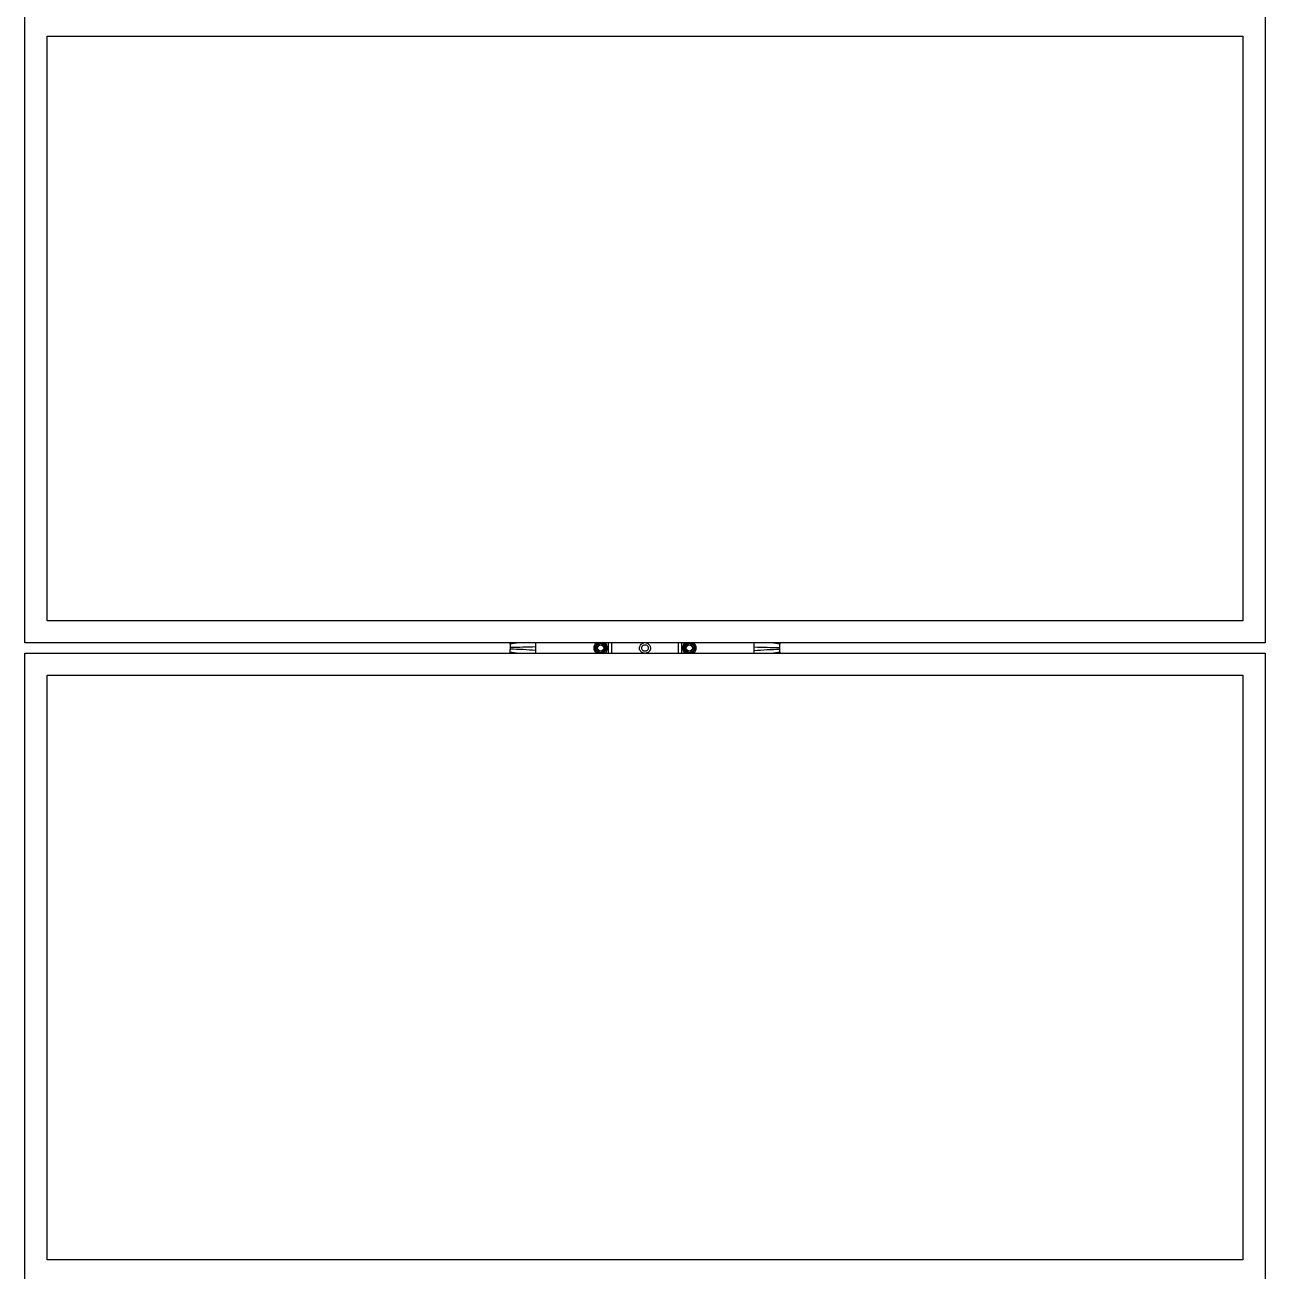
# Model space of a CAD drawing. Header units: feet. Extents: x -21 to 5170, y -254 to 1413.
# Drawn here: x 2285.3 to 2374.9, y 108.9 to 198.8 of the extents above; entities that cross this region are included whole.
import ezdxf

# ---------------------------------------------------------------- set-up
doc = ezdxf.new("R2010")
doc.units = ezdxf.units.FT
doc.header["$MEASUREMENT"] = 0
doc.layers.add('E-ARRY-TABL', color=9, linetype='Continuous')

msp = doc.modelspace()

# ---------------------------------------------------------------- linework, layer by layer
at = {"layer": 'E-ARRY-TABL'}
for p, q in [((2285.32588, 154.20747), (2285.32588, 199.61826)), ((2374.86571, 199.61826), (2374.86571, 154.20747)), ((2286.92808, 155.80967), (2286.92808, 198.01607)), ((2286.92808, 198.01607), (2373.26351, 198.01607)), ((2373.26351, 198.01607), (2373.26351, 155.80967)), ((2373.26351, 155.80967), (2286.92808, 155.80967)), ((2374.86571, 154.20747), (2285.32588, 154.20747)), ((2320.95496, 154.20747), (2320.36818, 154.12784)), ((2327.22544, 154.1995), (2327.21668, 154.20747)), ((2333.12166, 154.20747), (2333.09337, 154.19227)), ((2333.2597, 154.20872), (2333.12904, 154.13173)), ((2333.63185, 154.2017), (2333.62546, 154.20747)), ((2339.82341, 154.12784), (2339.23663, 154.20747)), ((2285.32588, 108.06425), (2285.32588, 153.47504)), ((2285.32588, 153.47504), (2374.86571, 153.47504)), ((2320.36818, 153.55467), (2320.95423, 153.47504)), ((2326.55737, 153.48301), (2326.56613, 153.47504)), ((2326.93206, 153.47504), (2327.06063, 153.54965)), ((2327.06994, 153.47504), (2327.0959, 153.48888)), ((2332.96853, 153.48081), (2332.97491, 153.47504)), ((2339.23736, 153.47504), (2339.82341, 153.55467)), ((2374.86571, 153.47504), (2374.86571, 108.06425)), ((2286.92808, 109.66644), (2286.92808, 151.87284)), ((2286.92808, 151.87284), (2373.26351, 151.87284)), ((2373.26351, 151.87284), (2373.26351, 109.66644)), ((2373.26351, 109.66644), (2286.92808, 109.66644))]:
    msp.add_line(p, q, dxfattribs=at)
for centre, radius in [((2326.89141, 153.84126), 0.33715), ((2326.89141, 153.84126), 0.24051), ((2326.89141, 153.84126), 0.22889), ((2333.30019, 153.84126), 0.33715), ((2333.30019, 153.84126), 0.24051), ((2333.30019, 153.84126), 0.22889)]:
    msp.add_circle(centre, radius, dxfattribs=at)
for centre, radius, start, end in [((2326.89141, 153.84126), 0.48981, 131.6116092, 227.0024407), ((2326.89141, 153.84126), 0.40742, 115.9892336, 244.0107664), ((2326.89141, 153.84126), 0.40742, 300.1274387, 64.0107664), ((2326.89141, 153.84126), 0.48981, 311.6116092, 47.0024032), ((2333.30019, 153.84126), 0.48981, 131.6116092, 227.3815096), ((2333.30019, 153.84126), 0.40742, 120.5065041, 244.0107664), ((2333.30019, 153.84126), 0.40742, 295.9892336, 64.0107664), ((2333.30019, 153.84126), 0.48981, 311.6116092, 47.3814721)]:
    msp.add_arc(centre, radius, start, end, dxfattribs=at)
for points, knots in [([(2320.36818, 154.12784), (2320.36818, 154.14156), (2320.36818, 154.15811), (2320.36818, 154.20027), (2320.36818, 154.20747)], [0, 0, 0, 0, 0.82924583, 1, 1, 1, 1]), ([(2320.36818, 154.12784), (2320.36818, 154.1228), (2320.36818, 154.09329), (2320.36818, 154.06679), (2320.36818, 154.0211), (2320.36818, 153.97918), (2320.36818, 153.92796), (2320.36818, 153.89019), (2320.36818, 153.87106)], [0, 0, 0, 0, 0.10440808, 0.6100925, 0.71322901, 0.81638141, 0.90695804, 1, 1, 1, 1]), ([(2322.20591, 153.91969), (2321.89974, 153.90896), (2321.28746, 153.88749), (2320.67459, 153.87653), (2320.36818, 153.87106)], [0, 0, 0, 0, 0.5000369, 1, 1, 1, 1]), ([(2320.36818, 153.87106), (2320.36818, 153.86783), (2320.36818, 153.86328), (2320.36818, 153.85606), (2320.36818, 153.85159), (2320.36818, 153.84797), (2320.36818, 153.84652), (2320.36818, 153.84362), (2320.36818, 153.83885), (2320.36818, 153.83221), (2320.36818, 153.82364), (2320.36818, 153.81007), (2320.36818, 153.78955), (2320.36818, 153.77273), (2320.36818, 153.76302)], [0, 0, 0, 0, 0.08879268, 0.12526657, 0.19819658, 0.21143495, 0.2246733, 0.23791163, 0.29086497, 0.35553149, 0.42020743, 0.52626341, 0.72662599, 1, 1, 1, 1]), ([(2322.20591, 153.91969), (2322.20602, 153.94823), (2322.20625, 154.00963), (2322.20595, 154.09548), (2322.2052, 154.16594), (2322.20436, 154.19505), (2322.204, 154.20747)], [0, 0, 0, 0, 0.23768233, 0.51129798, 0.79146028, 1, 1, 1, 1]), ([(2322.20613, 153.66572), (2322.20605, 153.70503), (2322.20595, 153.75203), (2322.20567, 153.80741), (2322.20562, 153.83232), (2322.20561, 153.85339), (2322.20568, 153.86867), (2322.20568, 153.87963), (2322.20576, 153.89565), (2322.20586, 153.91061), (2322.20591, 153.91969)], [0, 0, 0, 0, 0.47390056, 0.56658419, 0.64609734, 0.76528998, 0.81285189, 0.82468891, 0.89350459, 1, 1, 1, 1]), ([(2326.72218, 154.13286), (2326.67803, 154.10723), (2326.62102, 154.07415), (2326.56618, 154.04233), (2326.55383, 154.03516)], [0, 0, 0, 0, 0.77461933, 1, 1, 1, 1]), ([(2326.55383, 154.03516), (2326.5539, 154.00355), (2326.55404, 153.93974), (2326.55418, 153.87378), (2326.55426, 153.84051)], [0, 0, 0, 0, 0.49545796, 1, 1, 1, 1]), ([(2326.55426, 153.84051), (2326.55427, 153.83589), (2326.55441, 153.77016), (2326.55456, 153.70574), (2326.55469, 153.64585)], [0, 0, 0, 0, 0.07022032, 1, 1, 1, 1]), ([(2326.85075, 154.20747), (2326.82189, 154.19072), (2326.77953, 154.16614), (2326.73605, 154.1409), (2326.72218, 154.13286)], [0, 0, 0, 0, 0.68117419, 1, 1, 1, 1]), ([(2327.05933, 154.13361), (2327.05533, 154.13591), (2327.01191, 154.16085), (2326.96936, 154.18529), (2326.93073, 154.20747)], [0, 0, 0, 0, 0.09219659, 1, 1, 1, 1]), ([(2327.22812, 154.03666), (2327.20071, 154.0524), (2327.14538, 154.08418), (2327.08819, 154.11703), (2327.05933, 154.13361)], [0, 0, 0, 0, 0.49545796, 1, 1, 1, 1]), ([(2327.22855, 153.84201), (2327.22854, 153.84662), (2327.2284, 153.91235), (2327.22825, 153.97677), (2327.22812, 154.03666)], [0, 0, 0, 0, 0.07022032, 1, 1, 1, 1]), ([(2327.22898, 153.64735), (2327.22891, 153.67897), (2327.22877, 153.74277), (2327.22863, 153.80873), (2327.22855, 153.84201)], [0, 0, 0, 0, 0.49545796, 1, 1, 1, 1]), ([(2327.45885, 153.47504), (2327.45907, 153.50359), (2327.46092, 153.74772), (2327.45959, 153.99188), (2327.45842, 154.20747)], [0, 0, 0, 0, 0.11695965, 1, 1, 1, 1]), ([(2327.68712, 154.20747), (2327.68793, 153.99141), (2327.68886, 153.74726), (2327.68738, 153.50312), (2327.68721, 153.47504)], [0, 0, 0, 0, 0.88496735, 1, 1, 1, 1]), ([(2330.02467, 153.47504), (2330.0051, 153.47728), (2329.94203, 153.48451), (2329.84698, 153.53989), (2329.75567, 153.63325), (2329.70266, 153.75319), (2329.69434, 153.88251), (2329.73128, 154.007), (2329.8091, 154.11123), (2329.90889, 154.18374), (2329.98488, 154.2003), (2330.01781, 154.20747)], [0, 0, 0, 0, 0.05546714, 0.17874011, 0.30106824, 0.42207478, 0.54148605, 0.66055055, 0.78149386, 0.90531594, 1, 1, 1, 1]), ([(2330.32752, 153.78902), (2330.33087, 153.81548), (2330.33656, 153.86029), (2330.31916, 153.93061), (2330.28372, 153.99393), (2330.22289, 154.04719), (2330.14809, 154.07757), (2330.06703, 154.08163), (2329.98905, 154.05855), (2329.92336, 154.01111), (2329.87713, 153.94496), (2329.85514, 153.86713), (2329.86004, 153.78613), (2329.88116, 153.73607), (2329.90973, 153.69122), (2329.94599, 153.65114), (2330.01678, 153.61251), (2330.09667, 153.59919), (2330.1769, 153.61309), (2330.24733, 153.65282), (2330.30238, 153.71299), (2330.31916, 153.76373), (2330.32752, 153.78902)], [0, 0, 0, 0, 0.05318276, 0.09005186, 0.14393099, 0.19750813, 0.25069383, 0.30399741, 0.357752, 0.41158851, 0.46500708, 0.51815786, 0.57160806, 0.62534802, 0.6254612, 0.67918991, 0.73247166, 0.7856688, 0.83927645, 0.89315627, 0.94674062, 1, 1, 1, 1]), ([(2330.48948, 153.88397), (2330.49017, 153.84158), (2330.49156, 153.75648), (2330.43749, 153.6366), (2330.34813, 153.5423), (2330.25188, 153.48527), (2330.18706, 153.47753), (2330.16618, 153.47504)], [0, 0, 0, 0, 0.21832836, 0.43818827, 0.66225644, 0.89122321, 1, 1, 1, 1]), ([(2330.18795, 154.20747), (2330.22778, 154.19508), (2330.30935, 154.1697), (2330.4079, 154.08419), (2330.47019, 153.98393), (2330.48393, 153.91276), (2330.48948, 153.88397)], [0, 0, 0, 0, 0.26374459, 0.54015918, 0.81403697, 1, 1, 1, 1]), ([(2332.50433, 153.47504), (2332.50365, 153.69435), (2332.5029, 153.9385), (2332.50417, 154.18264), (2332.5043, 154.20747)], [0, 0, 0, 0, 0.89827738, 1, 1, 1, 1]), ([(2332.73272, 154.20747), (2332.73253, 154.18214), (2332.73065, 153.93801), (2332.73199, 153.69386), (2332.73319, 153.47504)], [0, 0, 0, 0, 0.10376783, 1, 1, 1, 1]), ([(2333.12904, 154.13173), (2333.11524, 154.1236), (2333.05848, 154.09016), (2333.00318, 154.05758), (2332.96133, 154.03292)], [0, 0, 0, 0, 0.24316571, 1, 1, 1, 1]), ([(2332.96133, 154.03292), (2332.96161, 154.00131), (2332.96217, 153.93751), (2332.96276, 153.87155), (2332.96305, 153.83828)], [0, 0, 0, 0, 0.49545796, 1, 1, 1, 1]), ([(2332.96305, 153.83828), (2332.96309, 153.83366), (2332.96367, 153.76793), (2332.96424, 153.70352), (2332.96477, 153.64363)], [0, 0, 0, 0, 0.07022032, 1, 1, 1, 1]), ([(2333.46617, 154.13471), (2333.46215, 154.13699), (2333.41872, 154.16155), (2333.37616, 154.18563), (2333.33754, 154.20747)], [0, 0, 0, 0, 0.09251655, 1, 1, 1, 1]), ([(2333.6356, 154.03888), (2333.60808, 154.05444), (2333.55255, 154.08586), (2333.49514, 154.11833), (2333.46617, 154.13471)], [0, 0, 0, 0, 0.49545796, 1, 1, 1, 1]), ([(2333.63732, 153.84424), (2333.63728, 153.84885), (2333.6367, 153.91458), (2333.63613, 153.97899), (2333.6356, 154.03888)], [0, 0, 0, 0, 0.07022032, 1, 1, 1, 1]), ([(2333.63904, 153.64959), (2333.63876, 153.6812), (2333.6382, 153.745), (2333.63761, 153.81096), (2333.63732, 153.84424)], [0, 0, 0, 0, 0.49545796, 1, 1, 1, 1]), ([(2337.98568, 153.91969), (2337.98556, 153.95272), (2337.98531, 154.02385), (2337.98581, 154.11831), (2337.98665, 154.18234), (2337.98745, 154.20245), (2337.98765, 154.20747)], [0, 0, 0, 0, 0.27287863, 0.58761891, 0.89709364, 1, 1, 1, 1]), ([(2337.98546, 153.66572), (2337.98554, 153.70503), (2337.98564, 153.75203), (2337.98592, 153.80741), (2337.98597, 153.83232), (2337.98598, 153.85339), (2337.98592, 153.86867), (2337.98591, 153.87963), (2337.98583, 153.89565), (2337.98574, 153.91061), (2337.98568, 153.91969)], [0, 0, 0, 0, 0.47390056, 0.56658419, 0.64609734, 0.76528998, 0.81285189, 0.82468891, 0.89350459, 1, 1, 1, 1]), ([(2337.98568, 153.91969), (2338.29185, 153.90896), (2338.90413, 153.88749), (2339.517, 153.87653), (2339.82341, 153.87106)], [0, 0, 0, 0, 0.5000369, 1, 1, 1, 1]), ([(2339.82341, 154.20747), (2339.82341, 154.199), (2339.82341, 154.15732), (2339.82341, 154.14092), (2339.82341, 154.12784)], [0, 0, 0, 0, 0.20325176, 1, 1, 1, 1]), ([(2339.82341, 153.87106), (2339.82341, 153.88976), (2339.82341, 153.92968), (2339.82341, 153.98262), (2339.82341, 154.02607), (2339.82341, 154.05303), (2339.82341, 154.08476), (2339.82341, 154.11309), (2339.82341, 154.12784)], [0, 0, 0, 0, 0.0909871, 0.19422226, 0.29748069, 0.41285151, 0.69427365, 1, 1, 1, 1]), ([(2339.82341, 153.76302), (2339.82341, 153.77634), (2339.82341, 153.79481), (2339.82341, 153.81514), (2339.82341, 153.82314), (2339.82341, 153.83111), (2339.82341, 153.83843), (2339.82341, 153.84508), (2339.82341, 153.84674), (2339.82341, 153.84906), (2339.82341, 153.85206), (2339.82341, 153.85737), (2339.82341, 153.86371), (2339.82341, 153.86871), (2339.82341, 153.87106)], [0, 0, 0, 0, 0.37846039, 0.52505981, 0.56152037, 0.59798215, 0.74387586, 0.76219315, 0.78042261, 0.78953734, 0.82599699, 0.8624566, 0.93540184, 1, 1, 1, 1]), ([(2322.20613, 153.66572), (2321.90004, 153.6861), (2321.28793, 153.72684), (2320.67474, 153.75096), (2320.36818, 153.76302)], [0, 0, 0, 0, 0.50005003, 1, 1, 1, 1]), ([(2320.36818, 153.55467), (2320.36818, 153.5696), (2320.36818, 153.59776), (2320.36818, 153.62975), (2320.36818, 153.65598), (2320.36818, 153.69943), (2320.36818, 153.73834), (2320.36818, 153.76067), (2320.36818, 153.76302)], [0, 0, 0, 0, 0.33678176, 0.63541447, 0.76243525, 0.8746394, 0.98681762, 1, 1, 1, 1]), ([(2320.36818, 153.47504), (2320.36818, 153.48351), (2320.36818, 153.52519), (2320.36818, 153.54159), (2320.36818, 153.55467)], [0, 0, 0, 0, 0.20325176, 1, 1, 1, 1]), ([(2322.20401, 153.47504), (2322.20436, 153.48754), (2322.20515, 153.51583), (2322.20592, 153.58107), (2322.20606, 153.63763), (2322.20613, 153.66572)], [0, 0, 0, 0, 0.28487701, 0.64472297, 1, 1, 1, 1]), ([(2326.55469, 153.64585), (2326.5821, 153.63011), (2326.63743, 153.59833), (2326.69462, 153.56548), (2326.72348, 153.5489)], [0, 0, 0, 0, 0.49545796, 1, 1, 1, 1]), ([(2326.72348, 153.5489), (2326.72748, 153.5466), (2326.7709, 153.52166), (2326.81345, 153.49723), (2326.85208, 153.47504)], [0, 0, 0, 0, 0.09219659, 1, 1, 1, 1]), ([(2327.06063, 153.54965), (2327.07448, 153.55769), (2327.13145, 153.59076), (2327.18697, 153.62297), (2327.22898, 153.64735)], [0, 0, 0, 0, 0.24316571, 1, 1, 1, 1]), ([(2332.96477, 153.64363), (2332.99229, 153.62807), (2333.04782, 153.59665), (2333.10523, 153.56418), (2333.1342, 153.5478)], [0, 0, 0, 0, 0.49545796, 1, 1, 1, 1]), ([(2333.1342, 153.5478), (2333.13822, 153.54553), (2333.18165, 153.52096), (2333.22421, 153.49689), (2333.26283, 153.47504)], [0, 0, 0, 0, 0.09251655, 1, 1, 1, 1]), ([(2333.34279, 153.47504), (2333.37169, 153.49207), (2333.41405, 153.51703), (2333.45753, 153.54264), (2333.47133, 153.55078)], [0, 0, 0, 0, 0.68234647, 1, 1, 1, 1]), ([(2333.47133, 153.55078), (2333.51532, 153.5767), (2333.5721, 153.61015), (2333.62673, 153.64234), (2333.63904, 153.64959)], [0, 0, 0, 0, 0.77461933, 1, 1, 1, 1]), ([(2337.98546, 153.66572), (2338.29155, 153.6861), (2338.90366, 153.72684), (2339.51685, 153.75096), (2339.82341, 153.76302)], [0, 0, 0, 0, 0.50005003, 1, 1, 1, 1]), ([(2337.98766, 153.47504), (2337.98747, 153.48007), (2337.98667, 153.50022), (2337.98577, 153.56348), (2337.98556, 153.63145), (2337.98546, 153.66572)], [0, 0, 0, 0, 0.14153086, 0.56714468, 1, 1, 1, 1]), ([(2339.82341, 153.55467), (2339.82341, 153.56973), (2339.82341, 153.59955), (2339.82341, 153.62854), (2339.82341, 153.66314), (2339.82341, 153.70918), (2339.82341, 153.74583), (2339.82341, 153.76302)], [0, 0, 0, 0, 0.33226531, 0.65749152, 0.78830451, 0.90070504, 1, 1, 1, 1]), ([(2339.82341, 153.55467), (2339.82341, 153.54095), (2339.82341, 153.5244), (2339.82341, 153.48224), (2339.82341, 153.47504)], [0, 0, 0, 0, 0.82924583, 1, 1, 1, 1])]:
    msp.add_open_spline(points, degree=3, knots=knots, dxfattribs=at)

doc.saveas('drawing.dxf')
